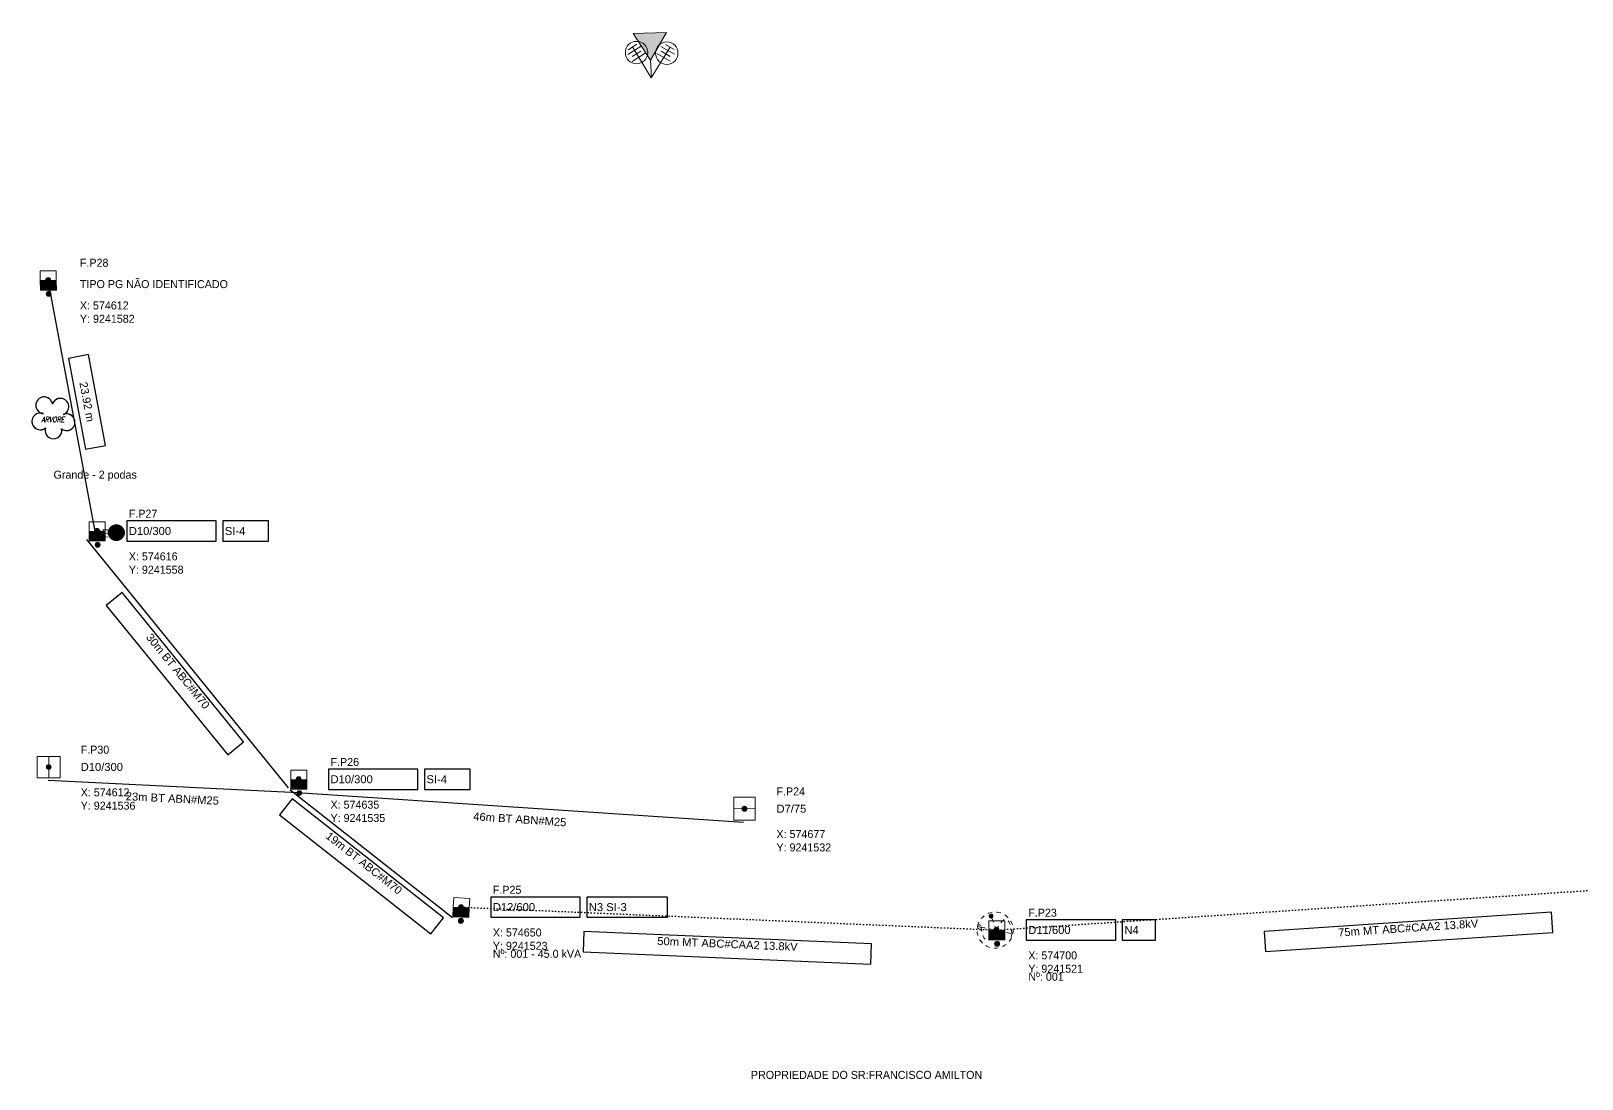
# Model space of a CAD drawing. Header units: metres. Extents: x 574368 to 575203, y 9240500 to 9242162.
# Drawn here: x 574433.2 to 574723.9, y 9241771.9 to 9241968.4 of the extents above; entities that cross this region are included whole.
import ezdxf

# ---------------------------------------------------------------- set-up
doc = ezdxf.new("R2010")
doc.units = ezdxf.units.M
doc.linetypes.add('DOT', pattern=[0.508, 0, -0.508])
for name, color, linetype in [('Arvores', 3, 'Continuous'), ('PARA-RAIOS', 7, 'Continuous'), ('PONTO DE ENTREGA', 8, 'CONTINUOUS'), ('PONTO FOTO', 4, 'CONTINUOUS'), ('REDE PRIMARIA - Instalar', 1, 'DOT'), ('REDE SECUNDARIA - Instalar', 5, 'CONTINUOUS'), ('REDE SECUNDARIA - Manter', 5, 'CONTINUOUS'), ('SIMBOLOS', 5, 'CONTINUOUS'), ('TEXTOS A IMPLANTAR', 1, 'CONTINUOUS'), ('TEXTOS EXISTENTES', 7, 'CONTINUOUS'), ('TEXTOS MAPA', 8, 'CONTINUOUS'), ('TRAFO', 7, 'CONTINUOUS')]:
    doc.layers.add(name, color=color, linetype=linetype)
doc.styles.add('ARIAL', font='arial.ttf')
doc.styles.add('TEXTOS', font='SIMPLEX.shx', dxfattribs={"width": 0.7, "oblique": 15})

# ---------------------------------------------------------------- blocks, each defined once
blk = doc.blocks.new('arvores')
at = {"layer": 'Arvores', "color": 3, "linetype": 'Continuous'}
blk.add_lwpolyline([(-1.88, 1.26, 1.74874), (-1.52, -1.42, 1.274833), (1.52, -1.61, 1.749063), (1.8, 1.08, 1.621566), (-0.21, 3.04, 2.096395)], format="xyb", close=True, dxfattribs=at)
at = {"layer": 'Arvores', "color": 3, "linetype": 'Continuous', "style": 'TEXTOS', "oblique": 15, "width": 0.7}
blk.add_text('ARVORE', height=1, dxfattribs=at).set_placement((-2.32, -0.34))
blk = doc.blocks.new('Arvore', base_point=(756.68, 605.03))
at = {"layer": 'Arvores', "color": 3, "linetype": 'Continuous'}
blk.add_lwpolyline([(754.8, 605.72, 1.74874), (755.17, 603.04, 1.274833), (758.21, 602.85, 1.749063), (758.48, 605.54, 1.621566), (756.47, 607.49, 2.096395)], format="xyb", close=True, dxfattribs=at)
blk.add_blockref('arvores', (756.68, 604.46))
at = {"layer": 'Arvores', "color": 3, "linetype": 'Continuous', "style": 'TEXTOS', "oblique": 15, "width": 0.7}
blk.add_text('ARVORE', height=1, dxfattribs=at).set_placement((754.36, 604.12))
blk = doc.blocks.new('Clipboard8027')
h = blk.add_hatch(color=7)
h.dxf.hatch_style = 2
h.paths.add_polyline_path([(3, 1.81), (3.01, 0.01), (0.01, 0), (0, 1.8)])
at = {"color": 7, "lineweight": 0}
for points in [[(3, 1.81), (3, 3.61), (0, 3.6), (0, 1.8)], [(3, 1.81), (3.01, 0.01), (0.01, 0), (0, 1.8)], [(3.01, 0.01), (3, 1.81), (0, 1.8), (0.01, 0)]]:
    blk.add_lwpolyline(points, close=True, dxfattribs=at)
blk = doc.blocks.new('Clipboard4108')
h = blk.add_hatch(color=7)
edge = h.paths.add_edge_path()
edge.add_arc((0.463903, 0.463903), 0.463903, 74.00623623, 434.00623623)
h = blk.add_hatch(color=7)
edge = h.paths.add_edge_path()
edge.add_arc((0.463903, 0.463903), 0.463903, 74.00623623, 434.00623623)
at = {"color": 7, "lineweight": 0}
blk.add_circle((0.463903, 0.463903), 0.463903, dxfattribs=at)
blk.add_circle((0.463903, 0.463903), 0.463903, dxfattribs=at)
blk = doc.blocks.new('Clipboard8442')
at = {"color": 1}
for name, p in [('Clipboard8027', (0, 0)), ('Clipboard4108', (1.001781, 1.431733))]:
    blk.add_blockref(name, p, dxfattribs=at)
blk = doc.blocks.new('PosteDtProjetado')
at = {"color": 1}
for name, p in [('Clipboard8442', (-1.425918, -1.873274)), ('Clipboard4108', (-0.312482, -3.031129))]:
    blk.add_blockref(name, p, dxfattribs=at)
blk = doc.blocks.new('Clipboard6679')
h = blk.add_hatch(color=16)
edge = h.paths.add_edge_path()
edge.add_ellipse((2.588865, 3.237066), major_axis=(0, 0.807861), ratio=0.9563320019, start_angle=0, end_angle=360)
at = {"color": 16, "lineweight": 0, "true_color": 0x800000}
for points in [[(1.142015, 10.561312), (1.361198, 10.874705), (1.816282, 11.403871), (2.211943, 11.780028)], [(3.5402, 12.70996), (3.999976, 12.938455), (4.589115, 13.164232), (5.052109, 13.29811)], [(5.008921, 12.934927), (4.070532, 12.275232), (3.692605, 11.98055)], [(6.522337, 13.29476), (4.939785, 12.920061)], [(5.712907, 11.057382), (5.338701, 12.640051)], [(6.660063, 13.506427), (7.055032, 13.506427), (7.718254, 13.446455), (8.273129, 13.337828)], [(9.798246, 12.786208), (10.304115, 12.511594), (10.879143, 12.112955), (11.146898, 11.885983)], [(0.388682, 4.355806), (0.292282, 4.605844), (0.126476, 5.191455), (0.013587, 5.787649), (0, 5.929911)], [(0.000586, 7.551763), (0.017115, 7.724399), (0.147643, 8.387621), (0.352254, 9.047316), (0.386013, 9.126671)], [(2.46164, 10.91998), (2.080865, 10.528982), (1.696337, 10.02451), (1.488388, 9.629709)], [(1.800615, 8.172584), (1.862143, 8.112455), (2.310171, 7.847871), (2.899309, 7.625621), (3.277728, 7.530098)], [(4.879148, 7.258334), (5.499282, 7.195232), (6.500708, 7.139598)], [(6.642282, 7.131732), (5.469575, 6.004954)], [(6.461319, 7.892045), (6.087113, 9.474714)], [(7.630949, 7.035842), (6.642282, 7.131732)], [(7.209731, 4.726708), (6.835525, 6.309377)], [(10.752799, 6.211322), (10.618087, 6.299177), (10.081865, 6.53201), (9.415115, 6.733094), (9.234538, 6.770814)], [(12.24806, 10.695745), (12.300837, 10.62776), (12.653615, 10.066844), (12.946421, 9.488288), (13.028433, 9.274286)], [(13.45176, 7.708313), (13.510865, 7.092927), (13.510865, 6.447344), (13.476315, 6.08649)], [(2.217828, 1.707096), (2.052643, 1.847121), (1.579921, 2.344538), (1.163643, 2.88076), (1.139673, 2.918495)], [(4.296868, 4.878176), (3.124162, 3.751398)], [(5.063432, 0.197484), (4.419782, 0.393677), (3.777726, 0.661788), (3.551306, 0.784702)], [(8.286226, 0.174955), (7.686504, 0.062066), (7.058559, 0.002094), (6.673316, 0)], [(8.286226, 0.174955), (8.021643, 0.164371), (7.750004, 0.263149), (7.541865, 0.460705), (7.432504, 0.704121), (7.418393, 0.972232), (7.503885, 1.207336)], [(7.958143, 1.561371), (7.583937, 3.14404)], [(7.958143, 1.561371), (8.850671, 2.157566), (9.29428, 2.487694)], [(8.783919, 1.10226), (8.815393, 1.032205), (8.829504, 0.764094), (8.730726, 0.495982), (8.529643, 0.284316), (8.286226, 0.174955)], [(8.538252, 0.245884), (8.286226, 0.174955)], [(11.347807, 1.817653), (11.147254, 1.628399), (10.611032, 1.212121), (10.046587, 0.859344)], [(10.529901, 3.541928), (10.738032, 3.748594), (11.111976, 4.21426), (11.351865, 4.644649), (11.418634, 4.878341)], [(13.12498, 4.503045), (13.112226, 4.461205), (12.840587, 3.819149), (12.501921, 3.205316), (12.39689, 3.053811)]]:
    blk.add_lwpolyline(points, dxfattribs=at)
at = {"color": 7, "lineweight": 0}
for points in [[(2.775837, 2.439788), (2.486559, 2.429205), (2.186698, 2.545621), (1.953865, 2.778455), (1.833921, 3.057149), (1.816282, 3.364066), (1.839774, 3.435353)], [(3.094226, 3.823728), (3.220337, 3.695677), (3.343809, 3.416982), (3.361448, 3.110066), (3.255615, 2.799621), (3.040421, 2.559732), (2.872762, 2.483727)], [(8.286226, 0.174955), (7.936976, 1.656621)]]:
    blk.add_lwpolyline(points, dxfattribs=at)
at = {"color": 140, "lineweight": 0, "true_color": 0x00c9ff}
blk.add_lwpolyline([(7.647698, 2.866649), (8.046337, 1.205066)], dxfattribs=at)
blk = doc.blocks.new('CFINST')
at = {"color": 1, "xscale": 0.5, "yscale": 0.5, "zscale": 0.5}
blk.add_blockref('Clipboard6679', (-3.309371, -3.669375), dxfattribs=at)
blk = doc.blocks.new('ChaveFusivelProjetado')
blk.add_blockref('CFINST', (0.059017, 0.099576))
blk = doc.blocks.new('Clipboard5160')
h = blk.add_hatch(color=7)
edge = h.paths.add_edge_path()
edge.add_arc((2.000116, 2.165666), 0.461257, 0, 360)
at = {"color": 7, "lineweight": 0}
blk.add_lwpolyline([(4.012179, 4.331378), (3.99352, 0), (0, 0.018859), (0.020355, 4.347143)], close=True, dxfattribs=at)
blk.add_lwpolyline([(4.004396, 2.166537), (0.007783, 2.183699)], dxfattribs=at)
blk.add_circle((2.000116, 2.165666), 0.461257, dxfattribs=at)
blk = doc.blocks.new('PosteDtExistente')
at = {"color": 1}
blk.add_blockref('Clipboard5160', (-2.000116, -2.165666), dxfattribs=at)
blk = doc.blocks.new('PRMT_INST')
at = {"layer": 'PARA-RAIOS', "color": 100, "lineweight": 0, "true_color": 0x00ff40}
for points in [[(-1.492047, 5.95678), (1.422643, 6.038684)], [(-0.988698, 6.729342), (0.921378, 6.779585)], [(0, 0), (0.015917, 6.761003)], [(-1.49413, 4.443317), (1.420559, 4.525223)], [(-0.990781, 5.21588), (0.919295, 5.266122)]]:
    blk.add_lwpolyline(points, dxfattribs=at)
blk.add_circle((0.086824, 5.45893), 2.100262, dxfattribs=at)
blk = doc.blocks.new('TR INST.')
at = {"layer": 'TRAFO'}
h = blk.add_hatch(color=7, dxfattribs=at)
h.dxf.hatch_style = 2
h.paths.add_polyline_path([(47.11, 281.1), (44.11, 286.26), (50.36, 286.15)])
at = {"layer": 'TRAFO', "color": 7, "lineweight": 0}
blk.add_lwpolyline([(47.11, 281.1), (44.11, 286.26), (50.36, 286.15)], close=True, dxfattribs=at)
blk.add_lwpolyline([(47.1, 277.76), (47.11, 281.1)], dxfattribs=at)
blk = doc.blocks.new('TransformadorSemChaveProjetado')
for p, rotation in [((23.544968, 138.905795), 28.342892), ((23.540945, 138.880321), 325.833445)]:
    blk.add_blockref('PRMT_INST', p, dxfattribs=dict(rotation=rotation))
at = {"layer": 'TRAFO'}
blk.add_blockref('TR INST.', (-23.544968, -138.905795), dxfattribs=at)
blk = doc.blocks.new('PontoEntrega', base_point=(8.56, 3.62))
h = blk.add_hatch(color=1)
h.dxf.hatch_style = 1
h.paths.add_polyline_path([(14.13, 3.03, 1), (11.17, 3.03, 1)])
at = {"color": 1}
blk.add_circle((12.65, 3.03), 1.48, dxfattribs=at)

msp = doc.modelspace()

# ---------------------------------------------------------------- linework, layer by layer
at = {"layer": 'PONTO DE ENTREGA'}
msp.add_line((574436.32, 9241921.73), (574445.06, 9241874.97), dxfattribs=at)
msp.add_lwpolyline([(574440.18, 9241907.05), (574443.36, 9241890.05), (574447.1, 9241890.75), (574443.92, 9241907.75), (574440.18, 9241907.05)], close=True, dxfattribs=at)
at = {"layer": 'REDE PRIMARIA - Instalar'}
for points in [[(574767.9, 9241810.14), (574614.11, 9241799.87)], [(574614.11, 9241799.87), (574513.73, 9241804.16)]]:
    msp.add_lwpolyline(points, dxfattribs=at)
at = {"layer": 'REDE SECUNDARIA - Instalar'}
for points in [[(574443.55, 9241873.1), (574481.36, 9241826.56)], [(574481.75, 9241826.17), (574512.18, 9241802.2)]]:
    msp.add_lwpolyline(points, dxfattribs=at)
at = {"layer": 'REDE SECUNDARIA - Manter'}
for points in [[(574436.35, 9241827.94), (574483.18, 9241825.64)], [(574483.14, 9241825.64), (574566.73, 9241820.11)]]:
    msp.add_lwpolyline(points, dxfattribs=at)
at = {"layer": 'TEXTOS A IMPLANTAR'}
for points in [[(574451.09, 9241872.78), (574467.89, 9241872.78), (574467.89, 9241876.58), (574451.09, 9241876.58), (574451.09, 9241872.78)], [(574469.09, 9241872.78), (574477.65, 9241872.78), (574477.65, 9241876.58), (574469.09, 9241876.58), (574469.09, 9241872.78)], [(574447.27, 9241860.75), (574470.03, 9241832.74), (574472.98, 9241835.13), (574450.22, 9241863.14), (574447.27, 9241860.75)], [(574488.9, 9241826.23), (574505.7, 9241826.23), (574505.7, 9241830.03), (574488.9, 9241830.03), (574488.9, 9241826.23)], [(574506.9, 9241826.23), (574515.47, 9241826.23), (574515.47, 9241830.03), (574506.9, 9241830.03), (574506.9, 9241826.23)], [(574479.76, 9241821.5), (574508.11, 9241799.17), (574510.46, 9241802.15), (574482.11, 9241824.49), (574479.76, 9241821.5)], [(574519.33, 9241802.26), (574536.13, 9241802.26), (574536.13, 9241806.06), (574519.33, 9241806.06), (574519.33, 9241802.26)], [(574537.33, 9241802.26), (574552.48, 9241802.26), (574552.48, 9241806.06), (574537.33, 9241806.06), (574537.33, 9241802.26)], [(574619.71, 9241797.97), (574636.52, 9241797.97), (574636.52, 9241801.77), (574619.71, 9241801.77), (574619.71, 9241797.97)], [(574637.72, 9241797.97), (574643.93, 9241797.97), (574643.93, 9241801.77), (574637.72, 9241801.77), (574637.72, 9241797.97)], [(574664.57, 9241795.82), (574718.42, 9241799.42), (574718.17, 9241803.21), (574664.32, 9241799.61), (574664.57, 9241795.82)], [(574536.65, 9241795.77), (574590.56, 9241793.47), (574590.73, 9241797.26), (574536.81, 9241799.57), (574536.65, 9241795.77)]]:
    msp.add_lwpolyline(points, close=True, dxfattribs=at)

# ---------------------------------------------------------------- block references
for name, p in [('PosteDtProjetado', (574436.32, 9241921.73)), ('PosteDtProjetado', (574445.49, 9241874.68)), ('PosteDtProjetado', (574483.3, 9241828.13)), ('PosteDtExistente', (574566.9, 9241822.61)), ('PosteDtProjetado', (574614.11, 9241799.87))]:
    msp.add_blockref(name, p)
for name, p, rotation in [('PosteDtExistente', (574436.47, 9241830.44), 270.23076582420606), ('PosteDtProjetado', (574513.73, 9241804.16), 357.03034020942584)]:
    msp.add_blockref(name, p, dxfattribs=dict(rotation=rotation))
at = {"layer": 'PONTO DE ENTREGA'}
msp.add_blockref('PontoEntrega', (574445.06, 9241874.97), dxfattribs=at)
at = {"layer": 'SIMBOLOS'}
msp.add_blockref('Arvore', (574437.38, 9241896), dxfattribs=at)
at = {"layer": 'TRAFO'}
for name, p, rotation in [('TransformadorSemChaveProjetado', (574532.99, 9241819.76), 2.9189999999999827), ('ChaveFusivelProjetado', (574614.11, 9241799.87), 244.715)]:
    msp.add_blockref(name, p, dxfattribs=dict(at, rotation=rotation))

# ---------------------------------------------------------------- texts
at = {"char_height": 1.5, "attachment_point": 1}
for s, insert in [('TIPO PG NÃO IDENTIFICADO', (574442.32, 9241921.73)), ('X: 574612\\PY: 9241582', (574442.32, 9241917.73)), ('X: 574616\\PY: 9241558', (574451.49, 9241870.68)), ('X: 574612\\PY: 9241536', (574442.47, 9241826.44)), ('X: 574635\\PY: 9241535', (574489.3, 9241824.13)), ('X: 574677\\PY: 9241532', (574572.9, 9241818.61)), ('X: 574650\\PY: 9241523', (574519.73, 9241800.16)), ('X: 574700\\PY: 9241521', (574620.11, 9241795.87))]:
    msp.add_mtext(s, dxfattribs=dict(at, insert=insert))
at = {"layer": 'PONTO DE ENTREGA', "insert": (574443.64, 9241898.9), "char_height": 1.5, "attachment_point": 5, "rotation": 280.5869, "style": 'Arial'}
msp.add_mtext('23.92 m', dxfattribs=at)
at = {"layer": 'PONTO DE ENTREGA', "insert": (574445.06, 9241874.97), "char_height": 1.5, "attachment_point": 1}
msp.add_mtext('PE1', dxfattribs=at)
at = {"layer": 'PONTO FOTO', "color": 5, "char_height": 1.5, "attachment_point": 1}
for s, insert in [('F.P28', (574442.32, 9241925.73)), ('F.P27', (574451.49, 9241878.68)), ('F.P30', (574442.47, 9241834.44)), ('F.P26', (574489.3, 9241832.13)), ('F.P24', (574572.9, 9241826.61)), ('F.P25', (574519.73, 9241808.16)), ('F.P23', (574620.11, 9241803.87))]:
    msp.add_mtext(s, dxfattribs=dict(at, insert=insert))
at = {"layer": 'SIMBOLOS', "insert": (574437.38, 9241886), "char_height": 1.5, "attachment_point": 1}
msp.add_mtext('Grande - 2 podas', dxfattribs=at)
at = {"layer": 'TEXTOS A IMPLANTAR', "char_height": 1.5, "attachment_point": 4, "style": 'Arial'}
for s, insert in [('D10/300', (574451.49, 9241874.68)), ('SI-4', (574469.49, 9241874.68)), ('D10/300', (574489.3, 9241828.13)), ('SI-4', (574507.3, 9241828.13)), ('D12/600', (574519.73, 9241804.16)), ('N3 SI-3', (574537.73, 9241804.16)), ('D11/600', (574620.11, 9241799.87)), ('N4', (574638.12, 9241799.87))]:
    msp.add_mtext(s, dxfattribs=dict(at, insert=insert))
at = {"layer": 'TEXTOS A IMPLANTAR', "char_height": 1.5, "attachment_point": 2, "style": 'Arial'}
for s, insert, rotation in [('30m BT ABC#M70', (574461.29, 9241848.88), 309.0916), ('19m BT ABC#M70', (574496.04, 9241813.01), 321.767), ('75m MT ABC#CAA2 13.8kV', (574691.27, 9241801.01), 3.8205), ('50m MT ABC#CAA2 13.8kV', (574563.75, 9241798.02), 357.5507)]:
    msp.add_mtext(s, dxfattribs=dict(at, insert=insert, rotation=rotation))
at = {"layer": 'TEXTOS EXISTENTES', "char_height": 1.5, "attachment_point": 4, "style": 'Arial'}
for s, insert in [('D10/300', (574442.47, 9241830.44)), ('D7/75', (574572.9, 9241822.61))]:
    msp.add_mtext(s, dxfattribs=dict(at, insert=insert))
at = {"layer": 'TEXTOS EXISTENTES', "char_height": 1.5, "attachment_point": 2, "style": 'Arial'}
for s, insert, rotation in [('23m BT ABN#M25', (574459.69, 9241825.29), 357.1828), ('46m BT ABN#M25', (574524.84, 9241821.38), 356.2166)]:
    msp.add_mtext(s, dxfattribs=dict(at, insert=insert, rotation=rotation))
at = {"layer": 'TEXTOS MAPA', "insert": (574568.11, 9241773.46), "char_height": 1.5, "attachment_point": 1}
msp.add_mtext('PROPRIEDADE DO SR:FRANCISCO AMILTON', dxfattribs=at)
at = {"layer": 'TRAFO', "char_height": 1.5, "attachment_point": 1}
for s, insert in [('Nº: 001 - 45.0 kVA', (574519.73, 9241796.16)), ('Nº: 001', (574620.11, 9241791.87))]:
    msp.add_mtext(s, dxfattribs=dict(at, insert=insert))

doc.saveas('drawing.dxf')
